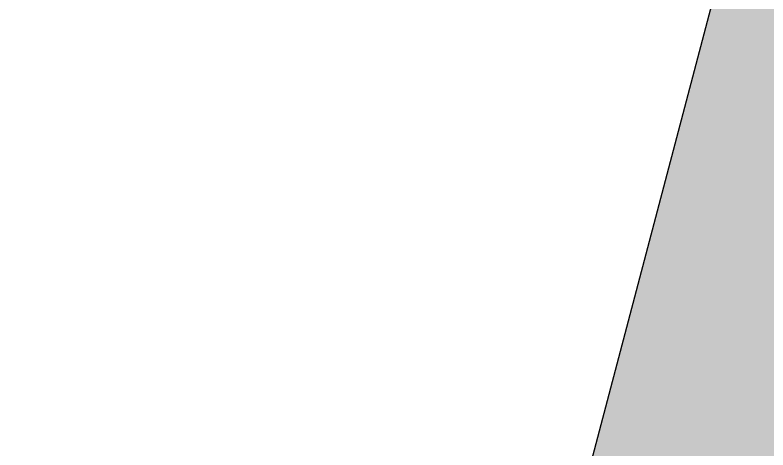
# Model space of a CAD drawing. Header units: millimetres. Extents: x 4739 to 8339, y 4047 to 5430.
# Drawn here: x 6799.190764 to 6799.195542, y 4564.995138 to 4564.997895 of the extents above; entities that cross this region are included whole.
import ezdxf

# ---------------------------------------------------------------- set-up
doc = ezdxf.new("R2010")
doc.units = ezdxf.units.MM
doc.header["$LTSCALE"] = 10
doc.layers.add('Comentarios', color=7, linetype='Continuous')
doc.layers.add('Material', color=7, linetype='Continuous')

# ---------------------------------------------------------------- blocks, each defined once
blk = doc.blocks.new('ac1')
at = {"layer": 'Material'}
h = blk.add_hatch(color=57, dxfattribs=at)
h.dxf.hatch_style = 1
h.paths.add_polyline_path([(-49.4435054, 78.3377023), (-49.4207274, 77.9014515), (-42.3388512, 73.2999534), (-42.1766686, 73.1924999), (-42.0193248, 73.0840603), (-41.8668143, 72.974658), (-41.7191317, 72.8643166), (-41.5762715, 72.7530597), (-41.4382284, 72.6409108), (-41.3049972, 72.5278937), (-41.1765727, 72.4140319), (-41.0529496, 72.2993491), (-40.934123, 72.1838691), (-40.8200877, 72.0676157), (-40.7108388, 71.9506125), (-40.6063713, 71.8328835), (-40.5066804, 71.7144524), (-40.4117612, 71.5953432), (-40.3216088, 71.4755798), (-40.2362185, 71.3551861), (-40.1555856, 71.2341862), (-40.0797054, 71.112604), (-40.0085732, 70.9904636), (-39.9421844, 70.8677892), (-39.8805344, 70.7446047), (-39.8236187, 70.6209346), (-39.7714326, 70.4968028), (-39.7239717, 70.3722338), (-39.6812315, 70.2472518), (-39.6616303, 70.1846135), (-39.6432076, 70.1218811), (-39.6259628, 70.0590576), (-39.6098954, 69.9961461), (-39.5950048, 69.9331496), (-39.5812905, 69.8700712), (-39.568752, 69.8069139), (-39.5573886, 69.7436809), (-39.5471998, 69.6803751), (-39.5381852, 69.6169996), (-39.530344, 69.5535576), (-39.5239556, 69.4927165), (-39.5221101, 69.5863878), (-39.5225017, 69.6470754), (-39.5239527, 69.7077203), (-39.5267965, 69.7748275), (-39.5309409, 69.8418755), (-39.5363865, 69.908861), (-39.543134, 69.9757801), (-39.551184, 70.0426295), (-39.5605372, 70.1094055), (-39.5711941, 70.1761044), (-39.5831555, 70.2427227), (-39.596422, 70.3092569), (-39.6109941, 70.3757034), (-39.6268727, 70.4420585), (-39.6440583, 70.5083187), (-39.6625515, 70.5744804), (-39.6823531, 70.6405401), (-39.7034636, 70.7064943), (-39.7258837, 70.7723393), (-39.7496141, 70.8380716), (-39.7746554, 70.9036876), (-39.8010083, 70.9691838), (-39.8286734, 71.0345567), (-39.8576514, 71.0998027), (-39.887943, 71.1649182), (-39.9524695, 71.2947439), (-40.0222582, 71.4240054), (-40.0973146, 71.5526745), (-40.1776439, 71.6807231), (-40.2632517, 71.808123), (-40.3541434, 71.9348462), (-40.4503246, 72.0608646), (-40.5518009, 72.1861503), (-40.6585779, 72.3106752), (-40.7706613, 72.4344115), (-40.8880569, 72.5573313), (-41.0107704, 72.6794069), (-41.1388077, 72.8006103), (-41.2721748, 72.9209139), (-41.4108776, 73.0402899), (-41.5549223, 73.1587108), (-41.7043149, 73.2761488), (-41.8590617, 73.3925764), (-42.0191689, 73.507966), (-42.184643, 73.6222901), (-42.3554903, 73.7355211)])
h.paths.add_polyline_path([(-49.4207274, 77.9014515), (-49.4435054, 78.3377023), (-64.5446965, 65.2742398), (-64.242169, 65.0700255)])
h.paths.add_polyline_path([(-45.9946656, 67.0746173), (-45.9205909, 67.1115437), (-45.8465564, 67.1505793), (-45.7725699, 67.1917442), (-45.6986393, 67.2350585), (-45.6247723, 67.2805422), (-45.5509767, 67.3282153), (-45.4772603, 67.3780975), (-45.4036311, 67.4302088), (-45.3300967, 67.4845689), (-45.2566651, 67.5411975), (-45.1833441, 67.6001143), (-45.1101414, 67.6613386), (-45.037065, 67.7248902), (-44.9134766, 67.8381774), (-44.8551346, 67.894534), (-44.7990725, 67.9506974), (-44.7452738, 68.0066657), (-44.6937225, 68.0624376), (-44.6444021, 68.1180114), (-44.5972964, 68.1733855), (-44.5523892, 68.2285584), (-44.5096643, 68.2835286), (-44.4691054, 68.3382944), (-44.4306963, 68.3928543), (-44.3944209, 68.4472067), (-44.3602628, 68.5013501), (-44.328206, 68.5552829), (-44.2982343, 68.6090035), (-44.2703314, 68.6625104), (-44.2444813, 68.7158021), (-44.2206678, 68.7688769), (-44.1988747, 68.8217333), (-44.1790859, 68.8743697), (-44.1612854, 68.9267847), (-44.145457, 68.9789766), (-44.1315845, 69.0309438), (-44.119652, 69.0826849), (-44.1144082, 69.1084702), (-44.1096433, 69.1341983), (-44.1053554, 69.1598691), (-44.1015424, 69.1854824), (-44.0982024, 69.2110379), (-44.0953333, 69.2365356), (-44.0929331, 69.2619752), (-44.0909998, 69.2873565), (-44.0895314, 69.3126793), (-44.0885259, 69.3379434), (-44.0879813, 69.3631486), (-44.0878956, 69.3882948), (-44.0882668, 69.4133817), (-44.0890929, 69.4384092), (-44.090521, 69.4658136), (-44.0924923, 69.4931458), (-44.095004, 69.5204057), (-44.0980535, 69.547593), (-44.1016381, 69.5747073), (-44.1057552, 69.6017485), (-44.1104022, 69.6287163), (-44.1153955, 69.6546697), (-44.1215563, 69.6075773), (-44.1301415, 69.5562268), (-44.1380097, 69.5175706), (-44.1499546, 69.4658208), (-44.1638411, 69.4138448), (-44.1796853, 69.3616441), (-44.1975035, 69.3092203), (-44.2173116, 69.256575), (-44.239126, 69.2037096), (-44.2629625, 69.1506258), (-44.2888376, 69.0973252), (-44.3167672, 69.0438092), (-44.3467675, 68.9900794), (-44.3788549, 68.9361375), (-44.4130453, 68.8819849), (-44.4493551, 68.8276232), (-44.4878004, 68.773054), (-44.5283975, 68.7182789), (-44.5711626, 68.6632994), (-44.6161119, 68.608117), (-44.6632618, 68.5527334), (-44.7126283, 68.4971501), (-44.7642278, 68.4413687), (-44.8180767, 68.3853908), (-44.8741911, 68.3292178), (-44.9325873, 68.2728515), (-45.0562907, 68.1595448), (-45.129435, 68.0959823), (-45.2027055, 68.0347473), (-45.2760945, 67.9758205), (-45.3495942, 67.9191821), (-45.4231965, 67.8648126), (-45.4968938, 67.8126923), (-45.5706782, 67.7628013), (-45.6445419, 67.71512), (-45.718477, 67.6696284), (-45.7924757, 67.6263066), (-45.8665302, 67.5851345), (-45.9406328, 67.5460921), (-46.0147755, 67.5091593), (-46.0889507, 67.4743159), (-46.1631505, 67.4415416), (-46.2373672, 67.4108163), (-46.311593, 67.3821194), (-46.3858201, 67.3554307), (-46.4600409, 67.3307298), (-46.5342475, 67.3079961), (-46.6084323, 67.2872091), (-46.6825875, 67.2683483), (-46.7567054, 67.2513931), (-46.8307783, 67.2363227), (-46.9047986, 67.2231166), (-46.9787585, 67.2117539), (-47.0526504, 67.2022139), (-47.1264667, 67.1944758), (-47.2001996, 67.1885188), (-47.2738416, 67.1843219), (-47.3473851, 67.1818643), (-47.4208224, 67.1811251), (-47.4941459, 67.1820832), (-47.5673481, 67.1847178), (-47.6404214, 67.1890076), (-47.7133581, 67.1949318), (-47.7861509, 67.2024691), (-47.8587921, 67.2115986), (-47.9312743, 67.2222991), (-48.0035898, 67.2345495), (-48.0757313, 67.2483285), (-48.1476913, 67.263615), (-48.2194622, 67.2803879), (-48.2910366, 67.2986258), (-48.3624071, 67.3183075), (-48.4335663, 67.3394118), (-48.5045067, 67.3619174), (-48.575221, 67.385803), (-48.6457018, 67.4110474), (-48.7159417, 67.4376292), (-48.8556693, 67.4947197), (-48.9943453, 67.556904), (-49.1319112, 67.6240112), (-49.2683088, 67.6958706), (-49.4034803, 67.7723111), (-49.5373678, 67.8531617), (-49.6699139, 67.9382514), (-52.9887832, 70.1319058), (-52.9625078, 69.6969175), (-49.6465287, 67.503635), (-49.5140986, 67.41856), (-49.3803285, 67.3377233), (-49.2452758, 67.2612961), (-49.1089982, 67.1894493), (-48.9715536, 67.1223537), (-48.8330001, 67.0601802), (-48.6933962, 67.0030996), (-48.6232186, 66.9765225), (-48.5528004, 66.9512825), (-48.4821489, 66.9274011), (-48.4112716, 66.9048994), (-48.3401757, 66.8837988), (-48.2688688, 66.8641205), (-48.1973581, 66.8458858), (-48.1256513, 66.8291159), (-48.0537556, 66.813832), (-47.9816786, 66.8000554), (-47.9094278, 66.7878072), (-47.8370106, 66.7771086), (-47.7644345, 66.7679807), (-47.691707, 66.7604446), (-47.6188357, 66.7545215), (-47.5458282, 66.7502324), (-47.4726919, 66.7475984), (-47.3994344, 66.7466404), (-47.3260633, 66.7473795), (-47.2525862, 66.7498366), (-47.1790107, 66.7540328), (-47.1053444, 66.7599887), (-47.0315949, 66.7677255), (-46.9577699, 66.7772638), (-46.8838771, 66.7886245), (-46.8099239, 66.8018283), (-46.7359183, 66.8168961), (-46.6618677, 66.8338484), (-46.58778, 66.8527059), (-46.5136628, 66.8734892), (-46.4395238, 66.8962189), (-46.3653708, 66.9209156), (-46.2912114, 66.9475996), (-46.2170534, 66.9762914), (-46.1429047, 67.0070114), (-46.0687728, 67.03978)])
h.paths.add_polyline_path([(-53.2873817, 65.7078543), (-53.3141268, 66.1421554), (-55.2087929, 58.9722492), (-55.0873378, 58.8902637)])
at = {"layer": 'Comentarios', "lineweight": -3}
blk.add_lwpolyline([(-53.3141268, 66.1421554), (-55.2087929, 58.9722492)], dxfattribs=at)

msp = doc.modelspace()

# ---------------------------------------------------------------- block references
at = {"layer": 'Comentarios'}
msp.add_blockref('ac1', (6852.5097654, 4498.8575235), dxfattribs=at)

doc.saveas('drawing.dxf')
